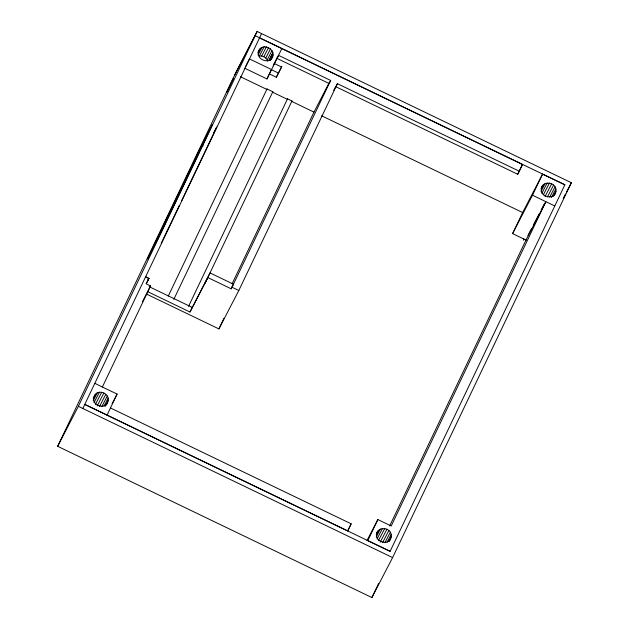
<?xml version="1.0" encoding="UTF-8"?>
<svg xmlns="http://www.w3.org/2000/svg" width="629" height="629" viewBox="0 0 629 629"><rect width="100%" height="100%" fill="white"/><g stroke="black" fill="none" stroke-linecap="round" stroke-linejoin="round"><path stroke-width="0.94" d="M523.808 239.004L523.587 240.121L523.949 239.075M107.638 402.458C111.592 394.344 98.077 387.794 94.24 396.003C90.246 404.132 103.793 410.674 107.638 402.458L106.277 405.068M271.044 59.527C279.158 50.351 261.475 40.484 258.079 52.238M377.282 532.236C372.761 541.679 389.917 547.136 391.277 536.576C392.315 527.778 378.461 525.309 376.378 533.982M541.978 186.813C537.473 196.248 554.613 201.681 555.981 191.153C557.042 182.347 543.197 179.855 541.089 188.519M258.951 50.548C254.981 58.67 268.504 65.196 272.349 57.003M269.817 59.826L271.822 54.629M257.112 31.45L78.373 406.334L57.656 446.299L371.896 597.55L392.606 557.593L571.344 182.717L257.112 31.45L236.394 71.423L57.656 446.299M201.705 145.26L147.469 259.014L158.076 238.548L212.319 124.794L201.705 145.26L203.191 145.975M179.351 205.424L161.213 243.25M181.459 201.013L216.777 126.94M392.606 557.593L82.824 408.488L261.57 33.596M145.464 276.831L148.798 278.435L147.398 281.383L148.931 278.411L145.598 276.807M148.931 278.411L146.321 283.899L150.559 285.943L102.37 387.016L117.096 394.061L107.056 415.124M244.681 68.207L266.971 78.932L271.154 70.157M273.245 65.77L277.012 57.868M266.971 78.932L281.847 48.535L564.881 184.784L390.098 551.35L367.808 540.625L377.848 519.562L391.222 526.001L545.862 201.673L532.504 195.202L512.596 233.611L526.339 240.223M168.25 296.11L267.018 88.964L272.813 91.755L173.816 299.341M269.637 74.018L276.328 77.241L281.863 66.218M188.527 306.417L287.524 98.839L291.974 100.978L205.03 283.341M189.989 312.023L210.055 272.931L233.445 284.19L231.236 288.829L207.845 277.57L189.989 312.023L147.461 291.549M232.085 283.844L313.965 112.111L329.171 82.784M231.236 288.829L330.665 80.441L278.584 55.376L277.004 58.418L329.085 83.484L330.665 80.441M146.596 294.113L218.908 328.912L223.971 318.282M218.908 328.912L238.816 290.504L337.419 83.696L519.279 171.222L522.495 164.483L255.17 35.664L234.42 75.622M347.711 530.797L351.163 523.823L110.468 407.969M337.419 83.696L335.847 86.731L517.706 174.264L522.495 164.483M351.163 523.823L347.751 530.97L84.766 404.392L390.098 551.35M512.596 233.611L522.644 212.547L542.552 174.147L564.881 184.784M532.504 195.202L542.552 174.147M389.681 525.915L526.159 239.688L545.862 201.673L554.778 205.966M371.896 597.55L378.658 583.374M259.525 37.882L281.847 48.535M245.554 66.525L249.485 58.937L271.767 69.67M213.679 132.908L216.329 127.789M258.024 52.962L260.202 48.755M258.071 55.022L262.002 47.442M264.156 46.75L259.352 56.012C262.906 55.541 266.751 57.695 267.765 61.217M261.648 56.02L266.452 46.758M146.132 283.585L148.798 278.435M263.865 56.704L268.669 47.442M265.784 58.01L270.588 48.748M267.223 59.802L272.027 50.532M142.327 301.826L150.559 285.943M93.234 398.566L95.49 394.202M268.882 60.305L272.844 52.663M93.218 400.752L97.283 392.905M270.336 59.944L272.955 54.888M270.218 60.478L271.091 58.796M94.004 402.686L99.429 392.221M95.404 404.423L101.733 392.221M97.165 405.988L103.942 392.913M99.539 406.42L105.869 394.21M101.874 406.476L107.3 396.011M267.018 88.964L266.79 89.404L240.475 76.738M104.052 405.972L108.125 398.126M105.074 406.444L108.235 400.343M276.328 77.241L281.619 67.028L274.095 63.403M272.813 91.755L272.585 92.196L287.296 99.272L287.524 98.839M112.127 403.653L117.096 394.061M291.974 100.978L291.754 101.418L313.965 112.111M333.692 90.348L335.477 86.896M231.228 288.475L232.117 286.761M517.706 174.264L519.279 171.222M541.467 188.433L543.236 185.02M541.05 191.373L545.036 183.692M541.884 193.245L547.191 183M543.283 194.959L549.479 183.008M545.06 196.5L551.696 183.692M366.998 540.5L377.848 519.562M547.419 196.948L553.614 184.997M527.967 235.45L531.505 228.626M533.714 224.356L539.022 214.119M541.239 209.85L544.329 203.875M549.746 197.042L555.061 186.805M376.284 534.799L378.54 530.444M551.444 197.459L555.871 188.92M376.252 536.985L380.325 529.138M553.323 196.272L555.981 191.153M554.479 194.966L555.368 193.26M377.054 538.919L382.479 528.454M378.446 540.657L384.775 528.446M380.207 542.222L386.984 529.138M382.581 542.646L388.911 530.444M563.246 198.347L565.495 194.007M566.399 192.27L571.344 182.717M384.924 542.709L390.35 532.244M387.094 542.206L391.167 534.351M389.021 540.932L391.277 536.576M389.312 541.302L390.672 538.683M271.649 69.811L278.332 73.027M321.608 115.791L522.644 212.547M232.054 287.249L238.816 290.504M149.136 286.659L192.199 307.384M78.373 406.334L82.824 408.488M94.814 383.336L102.37 387.016M226.872 92.031L233.202 78.916L226.872 92.031"/></g></svg>
